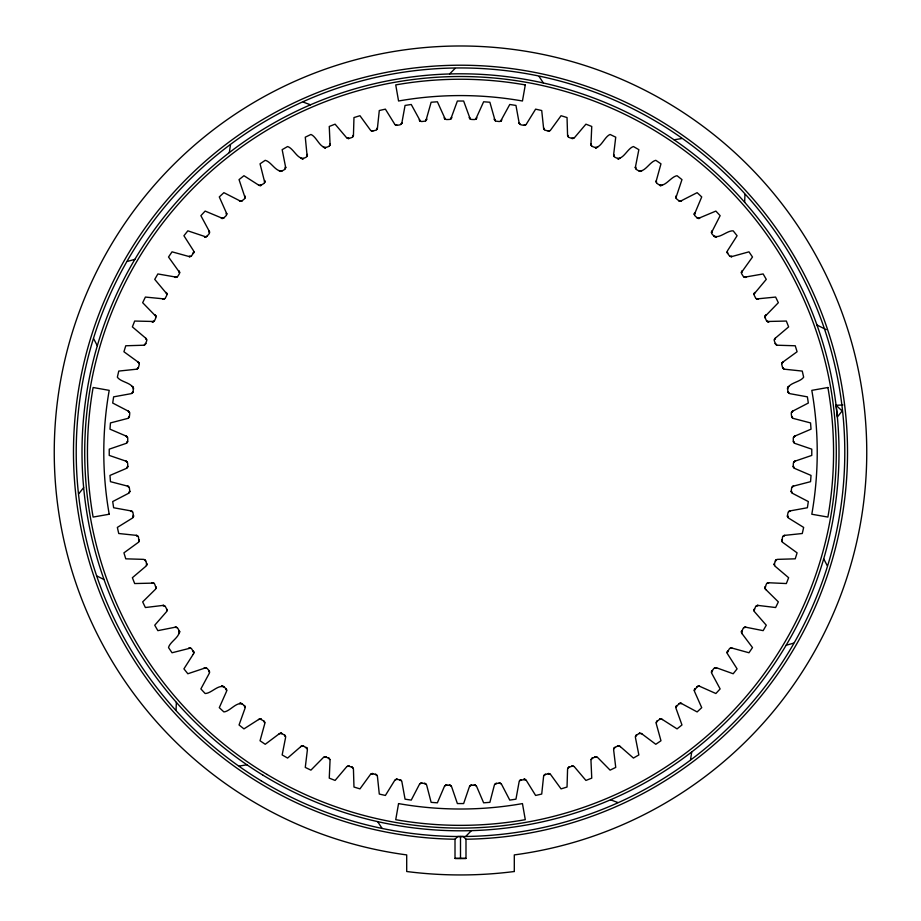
<?xml version="1.0" encoding="UTF-8"?>
<svg xmlns="http://www.w3.org/2000/svg" width="921" height="921" viewBox="0 0 921 921"><rect width="100%" height="100%" fill="white"/><g stroke="black" fill="none" stroke-linecap="round" stroke-linejoin="round"><path stroke-width="1.38" d="M754.103 609.771L754.103 610.646L755.485 606.87A2.728 2.728 0 0 1 758.443 605.465L775.62 607.526L776.541 605.65L778.337 601.885L766.019 589.728A2.728 2.728 0 0 1 765.109 588.266L766.214 584.386A2.728 2.728 0 0 1 769.058 582.774L786.338 583.546L787.121 581.6L788.629 577.709L775.436 566.519A2.728 2.728 0 0 1 774.457 563.399L775.943 560.083M765.247 588.68L765.27 586.55A2.728 2.728 0 0 0 766.019 589.728M694.399 213.568L694.376 214.443L701.721 196.933L698.671 194.089L697.128 192.673L680.216 201.296L681.091 201.215M675.899 196.76L675.956 197.635L681.966 179.618L677.062 175.715C670.281 176.751 664.156 189.461 657.318 183.647A2.728 2.728 0 0 1 656.362 180.516L660.967 163.834L655.787 160.312C649.098 161.843 643.952 174.978 636.687 169.694A2.728 2.728 0 0 1 635.513 166.643L638.852 149.663L633.429 146.531C626.867 148.569 622.711 162.038 615.078 157.318A2.728 2.728 0 0 1 613.674 154.36L615.735 137.183L610.093 134.466C603.704 136.987 600.561 150.733 592.606 146.589A2.728 2.728 0 0 1 590.983 143.745L591.754 126.465L589.808 125.682L585.917 124.174L574.727 137.367A2.728 2.728 0 0 1 571.607 138.346L569.385 137.574A2.728 2.728 0 0 1 567.555 134.857L567.037 117.566L565.045 116.932L561.05 115.724L550.873 129.711A2.717 2.717 0 0 1 547.834 130.92L545.566 130.31A2.728 2.728 0 0 1 543.54 127.754L541.721 110.543L539.694 110.059L535.619 109.15L526.513 123.863A2.728 2.728 0 0 1 523.577 125.302L521.263 124.865A2.717 2.717 0 0 1 519.053 122.458L515.956 105.431L509.762 104.487L500.644 121.146L501.323 120.593M676.083 198.05L676.129 195.92A2.728 2.728 0 0 0 676.843 199.109L679.364 201.1L681.505 201.077A2.717 2.717 0 0 1 678.627 200.64M781.791 540.489L781.975 541.352L782.482 537.357A2.717 2.717 0 0 1 785.049 535.331L802.26 533.512L802.744 531.475L803.653 527.411L788.94 518.304A2.728 2.728 0 0 1 787.501 515.369L787.939 513.055A2.717 2.717 0 0 1 790.345 510.844L807.372 507.747L807.705 505.687L808.316 501.554L792.958 493.575A2.717 2.717 0 0 1 791.3 490.755L791.565 488.418A2.728 2.728 0 0 1 793.798 486.023L810.549 481.671L810.722 479.588L811.021 475.42L795.111 468.616A2.728 2.728 0 0 1 793.257 465.922L793.338 463.574A2.728 2.728 0 0 1 795.387 461.03L811.769 455.423L811.781 453.339L811.769 449.16L795.387 443.565A2.728 2.728 0 0 1 793.338 441.021L793.257 438.672A2.728 2.728 0 0 1 795.111 435.978L811.021 429.174L810.871 427.091L810.549 422.923L793.798 418.56A2.717 2.717 0 0 1 791.565 416.177L791.3 413.84A2.728 2.728 0 0 1 792.946 411.019L808.316 403.041L808.016 400.969L807.372 396.847L790.356 393.751A2.728 2.728 0 0 1 787.939 391.54C785.659 382.722 799.773 382.94 803.653 377.184L802.26 371.082L785.049 369.263A2.717 2.717 0 0 1 782.482 367.237L781.883 364.969A2.728 2.728 0 0 1 783.08 361.93L797.079 351.753L796.481 349.75L795.237 345.766L777.946 345.248A2.728 2.728 0 0 1 775.229 343.418L774.457 341.196A2.728 2.728 0 0 1 775.436 338.076L788.629 326.886L786.338 321.049L767.366 321.487L768.183 321.786M635.409 167.507C635.594 169.476 635.294 164.157 635.778 168.762M176.049 710.056L176.371 702.366M307.372 155.235L307.13 156.075L305.277 137.183L310.918 134.466C317.308 136.987 320.45 150.733 328.417 146.589A2.728 2.728 0 0 0 330.029 143.745L329.258 126.465L333.149 124.922L335.094 124.174L346.284 137.367A2.728 2.728 0 0 0 349.404 138.346L351.626 137.574A2.728 2.728 0 0 0 353.457 134.857L353.975 117.566L357.97 116.322L359.961 115.724L370.138 129.711A2.728 2.728 0 0 0 373.178 130.92L375.446 130.31A2.728 2.728 0 0 0 377.472 127.754L379.291 110.543L381.329 110.059L385.392 109.15L394.499 123.863A2.728 2.728 0 0 0 397.435 125.302L399.749 124.865A2.728 2.728 0 0 0 401.959 122.447L405.056 105.431L411.25 104.487L420.367 121.146L419.688 120.593M744.64 202.229L744.962 194.538M133.533 516.244L133.28 517.072L133.073 513.055A2.728 2.728 0 0 0 130.667 510.844L113.64 507.747L113.318 505.687L112.707 501.554L128.065 493.575A2.728 2.728 0 0 0 129.711 490.755L129.447 488.418A2.728 2.728 0 0 0 127.213 486.023L110.462 481.671L110.29 479.588L109.99 475.42L125.901 468.616A2.728 2.728 0 0 0 127.754 465.922L127.674 463.574A2.728 2.728 0 0 0 125.624 461.03L109.242 455.423L109.231 453.339L109.242 449.16L125.624 443.565A2.728 2.728 0 0 0 127.674 441.021L127.754 438.672A2.728 2.728 0 0 0 125.901 435.978L109.99 429.174L110.14 427.091L110.462 422.923L127.213 418.56A2.728 2.728 0 0 0 129.447 416.177L129.711 413.84A2.728 2.728 0 0 0 128.065 411.019L112.707 403.041L113.007 400.969L113.64 396.847L130.667 393.751A2.728 2.728 0 0 0 133.073 391.54C135.352 382.722 121.238 382.94 117.358 377.184L118.751 371.082L135.963 369.263A2.728 2.728 0 0 0 138.53 367.237L139.14 364.969A2.728 2.728 0 0 0 137.92 361.93L123.932 351.753L125.152 347.758L125.774 345.766L143.077 345.248A2.728 2.728 0 0 0 145.783 343.418L146.554 341.196A2.728 2.728 0 0 0 145.576 338.065L132.382 326.886L134.673 321.049L153.646 321.487L152.828 321.786M264.811 181.379L264.695 182.243L260.044 163.834L265.225 160.312C271.914 161.843 277.06 174.978 284.324 169.694A2.728 2.728 0 0 0 285.51 166.643L282.16 149.663L287.594 146.531C294.144 148.569 298.3 162.038 305.933 157.318A2.728 2.728 0 0 0 307.338 154.36L306.912 156.455M264.534 182.646L264.649 180.516A2.728 2.728 0 0 1 263.694 183.647L260.171 185.582L261.023 185.443M245.113 196.76L245.055 197.635L239.046 179.618L243.95 175.715L258.905 185.271L261.437 185.282A2.717 2.717 0 0 1 258.536 185.029M146.427 565.529C147.797 564.182 144.39 559.012 145.368 560.405M146.715 564.262L146.589 565.126L146.554 563.399A2.728 2.728 0 0 1 145.576 566.519L132.382 577.709L134.673 583.546L153.646 583.108L152.828 582.797M741.52 631.276L741.451 632.14L743.109 628.479A2.728 2.728 0 0 1 746.16 627.293L763.141 630.643L764.2 628.836L766.272 625.209L754.886 612.177A2.728 2.728 0 0 1 754.391 608.954L754.207 611.072M711.588 231.712L711.507 232.587L720.13 215.675L718.714 214.133L715.87 211.082L698.36 218.415L699.235 218.404M694.48 214.869L694.687 212.751A2.728 2.728 0 0 0 695.159 215.986L697.531 218.162L699.661 218.3A2.717 2.717 0 0 1 696.817 217.644M774.296 564.262C774.342 566.231 774.4 560.912 774.584 565.529M656.201 181.379C656.236 183.348 656.328 178.029 656.477 182.646M330.006 144.62C329.534 146.543 330.616 141.327 329.453 145.806M129.665 491.63C129.182 493.541 130.322 488.337 129.101 492.804M285.234 168.762C285.729 164.157 285.429 169.476 285.602 167.507M138.841 541.744L138.53 537.357A2.728 2.728 0 0 0 135.963 535.32L118.751 533.512L118.268 531.475L117.358 527.411L132.071 518.304A2.728 2.728 0 0 0 133.51 515.369L133.061 517.452M139.221 540.489L139.036 541.352L139.14 539.625A2.728 2.728 0 0 1 137.92 542.665L123.932 552.842L125.152 556.837L125.774 558.828L143.077 559.346A2.728 2.728 0 0 1 145.783 561.177L144.355 559.6M155.96 587.828L154.797 584.386A2.728 2.728 0 0 0 151.965 582.774L154.014 583.35M229.306 152.61L230.457 144.988M690.554 759.606L691.706 751.985M193.652 252.815L193.79 251.951L191.856 255.485A2.728 2.728 0 0 1 188.724 256.441L172.043 251.836L168.52 257.017L179.572 272.443L179.365 271.603M727.36 651.78L727.222 652.632L729.156 649.109A2.728 2.728 0 0 1 732.287 648.154L748.969 652.759L752.492 647.578L741.854 633.383L741.658 630.862A2.728 2.728 0 0 0 742.119 633.729M711.565 233.013L711.933 230.918A2.728 2.728 0 0 0 712.163 234.176C717.39 241.348 726.439 230.319 733.185 230.837L737.088 235.741L727.774 250.328A2.728 2.728 0 0 0 727.763 253.597L729.156 255.485A2.728 2.728 0 0 0 732.287 256.441L748.969 251.836L752.492 257.017L741.451 272.443L741.658 271.603M353.365 135.732C352.743 137.609 354.228 132.486 352.72 136.861M127.651 466.786C127.029 468.662 128.549 463.562 127.006 467.926M711.703 671.156L711.507 672.008L713.694 668.634A2.728 2.728 0 0 1 716.883 667.921L733.185 673.758L734.498 672.123L737.088 668.853L727.774 654.267A2.728 2.728 0 0 1 727.751 650.997L727.256 653.07M193.755 251.525L193.26 253.597A2.728 2.728 0 0 0 193.237 250.316L183.924 235.741L187.838 230.837L205.844 236.847L204.969 236.904M377.311 128.606C376.562 130.437 378.416 125.44 376.597 129.688M127.501 441.873C126.741 443.692 128.641 438.718 126.764 442.955M694.641 689.322L694.376 690.151L697.531 686.433L699.661 686.295L715.87 693.513L720.13 688.92L711.933 673.677A2.728 2.728 0 0 1 712.163 670.419L711.507 672.445M754.368 293.12L754.103 293.949L766.272 279.374L765.236 277.566L763.141 273.951L744.444 277.209L745.296 277.394M741.451 272.881L742.119 270.866A2.717 2.717 0 0 0 741.865 274.124L743.109 276.116A2.728 2.728 0 0 0 746.16 277.29L744.041 277.025M401.74 123.299C400.854 125.06 403.076 120.225 400.934 124.323M129.216 417.017C128.307 418.779 130.575 413.955 128.399 418.042M676.279 706.154L675.956 706.96L679.364 703.494L681.505 703.517L697.128 711.921L701.721 707.662L694.687 691.844A2.728 2.728 0 0 1 695.159 688.609L694.353 690.589M765.443 315.523L765.109 316.329L778.337 302.71L776.541 298.945L775.62 297.069L756.728 298.922L757.569 299.164M754.069 294.386L754.886 292.418A2.717 2.717 0 0 0 754.391 295.641L755.485 297.725A2.728 2.728 0 0 0 758.443 299.129L756.348 298.703M426.492 119.822L425.951 120.513L431.132 102.254L433.215 102.081L437.383 101.782L445.223 119.074L444.59 118.464M132.774 392.358C131.749 394.05 134.362 389.41 131.887 393.313M656.708 721.569C654.946 722.824 661.692 717.839 659.989 719.151M675.887 707.397L676.843 705.486A2.728 2.728 0 0 0 676.129 708.675L681.966 724.965L677.062 728.879L662.107 719.324L659.586 719.313A2.717 2.717 0 0 1 662.475 719.566M774.814 338.686C773.732 340.344 776.806 335.992 774.331 339.895M451.428 118.21L450.841 118.867L457.38 101.034L459.464 101.022L463.643 101.034L470.171 118.867L469.583 118.21M138.173 368.043C137.022 369.643 139.98 365.211 137.217 368.93M636.031 735.476C634.189 736.593 641.292 732.126 639.485 733.312M787.95 387.142L788.238 386.808M656.224 722.778L657.318 720.947A2.728 2.728 0 0 0 656.362 724.079L660.967 740.76L655.787 744.283L641.592 733.646L639.07 733.45A2.717 2.717 0 0 1 641.937 733.91M782.424 362.494C781.215 364.06 784.611 359.961 781.848 363.668M476.422 118.464L475.789 119.074L483.629 101.782L487.796 102.081L489.88 102.254L495.061 120.513L494.519 119.822M425.617 120.789L426.78 119.005A2.728 2.728 0 0 1 424.385 121.238L422.048 121.503A2.728 2.728 0 0 1 419.228 119.857L420.759 121.33M614.376 747.806C612.453 748.773 619.879 744.859 617.979 745.895M635.467 736.65L636.687 734.9A2.728 2.728 0 0 0 635.513 737.951L638.852 754.932L633.429 758.064L620.063 746.39L617.565 745.998A2.717 2.717 0 0 1 620.386 746.678M193.237 654.267L183.924 668.853L187.838 673.758L205.844 667.748L204.969 667.69M189.588 647.993L190.451 648.108L172.043 652.759L168.52 647.578C170.063 640.889 183.187 635.743 177.903 628.479A2.728 2.728 0 0 0 174.852 627.293L157.871 630.643L156.812 628.836L154.74 625.209L166.125 612.177A2.728 2.728 0 0 0 166.62 608.954L165.527 606.87A2.728 2.728 0 0 0 162.568 605.465L145.391 607.526L144.47 605.65L142.674 601.885L154.993 589.728A2.728 2.728 0 0 0 155.741 586.55L155.764 588.68M450.484 119.108L451.774 117.416A2.728 2.728 0 0 1 449.229 119.465L446.881 119.546A2.728 2.728 0 0 1 444.187 117.692L445.603 119.293M78.861 493.633L83.65 487.6M591.869 758.478C589.877 759.307 597.568 755.945 595.599 756.843M613.731 748.934L615.078 747.276A2.717 2.717 0 0 0 613.674 750.235L615.735 767.412L611.981 769.231L610.093 770.129L597.948 757.81A2.728 2.728 0 0 0 594.759 757.062L596.889 757.039M792.21 411.48C790.782 412.838 794.754 409.292 791.473 412.55M207.317 235.96A2.728 2.728 0 0 1 204.531 236.824L206.649 236.524L208.848 234.176A2.728 2.728 0 0 0 209.079 230.918L200.882 215.675L205.141 211.082L222.652 218.415L221.777 218.404M475.409 119.293L476.825 117.692A2.728 2.728 0 0 1 474.131 119.546L471.782 119.465A2.728 2.728 0 0 1 469.238 117.416L470.527 119.108M144.355 344.995L145.783 343.418L145.069 344.512M776.668 559.6L775.229 561.177A2.728 2.728 0 0 1 777.946 559.346L795.237 558.828L796.481 554.833L797.079 552.842L783.092 542.665A2.728 2.728 0 0 1 781.871 539.625L782.171 541.744M568.614 767.435C566.576 768.114 574.485 765.339 572.471 766.088M591.132 759.549L592.606 758.006A2.728 2.728 0 0 0 590.983 760.838L591.754 778.13L587.874 779.673L585.917 780.421L574.727 767.216A2.728 2.728 0 0 0 571.607 766.237L573.737 766.376M794.339 436.381C792.808 437.636 797.033 434.39 793.511 437.394M449.621 73.945L455.02 68.465M465.991 836.13L471.402 830.65M224.194 217.644A2.728 2.728 0 0 1 221.351 218.3L223.481 218.162L225.852 215.986A2.728 2.728 0 0 0 226.324 212.739L219.29 196.933L223.884 192.673L240.795 201.296L239.921 201.215M455.009 839.227L457.76 836.51L463.24 836.51L465.991 839.227L465.991 858.418L455.009 858.418L455.009 839.227A387.027 387.027 0 0 1 126.246 257.143A387.027 387.027 0 0 1 794.754 257.143A387.027 387.027 0 0 1 465.991 839.227M306.635 747.806L307.13 748.52L303.458 745.998L301.328 746.16L287.594 758.064L282.16 754.932L285.498 737.951A2.728 2.728 0 0 0 284.324 734.9L280.663 733.231L281.527 733.312M500.253 121.33L501.784 119.845A2.728 2.728 0 0 1 498.963 121.503L496.626 121.238A2.728 2.728 0 0 1 494.232 119.005L495.406 120.789M520.077 780.271L525.281 779.523L524.452 779.27M544.76 774.63C542.676 775.16 550.781 772.984 548.709 773.582M567.808 768.448L569.385 767.02A2.728 2.728 0 0 0 567.555 769.726L567.037 787.029L563.053 788.272L561.05 788.871L550.873 774.872A2.728 2.728 0 0 0 547.834 773.663L549.952 773.962M794.593 461.375C792.981 462.515 797.436 459.591 793.695 462.319M242.384 200.64A2.728 2.728 0 0 1 239.506 201.077L241.647 201.1L244.169 199.109A2.728 2.728 0 0 0 244.882 195.92L244.928 198.05M279.075 733.91A2.728 2.728 0 0 1 281.941 733.45L279.42 733.646L265.225 744.283L260.044 740.76L264.649 724.079A2.728 2.728 0 0 0 263.694 720.936L260.171 719.013L261.023 719.151M543.874 775.586L545.566 774.273A2.728 2.728 0 0 0 543.54 776.84L541.721 794.052L537.657 794.996L535.619 795.445L526.513 780.732A2.728 2.728 0 0 0 523.577 779.293L525.661 779.742M792.981 486.311C791.289 487.324 795.94 484.757 792.014 487.186M258.536 719.566A2.728 2.728 0 0 1 261.437 719.313L258.905 719.324L243.95 728.879L239.046 724.965L244.882 708.675A2.728 2.728 0 0 0 244.169 705.486C237.929 699.189 230.63 711.426 223.884 711.921L219.29 707.662L226.324 691.844A2.728 2.728 0 0 0 225.852 688.609C220.107 681.862 211.911 693.525 205.141 693.513L200.882 688.92L209.079 673.677A2.728 2.728 0 0 0 208.848 670.419L207.317 668.634A2.728 2.728 0 0 0 204.128 667.921L206.258 667.875M495.786 783.587C493.633 783.794 501.968 782.862 499.838 783.138M519.49 780.916L521.263 779.73A2.728 2.728 0 0 0 519.053 782.136L515.956 799.163L511.834 799.796L509.762 800.096L501.784 784.738A2.728 2.728 0 0 0 498.963 783.092L501.012 783.702M789.504 511.063C787.743 511.949 792.578 509.727 788.48 511.869M470.93 785.302C468.766 785.348 477.159 785.037 475.006 785.153M494.761 784.404L496.626 783.357A2.728 2.728 0 0 0 494.243 785.59L489.88 802.341L485.712 802.663L483.629 802.813L476.825 786.902A2.728 2.728 0 0 0 474.131 785.037L476.134 785.797M784.197 535.492C782.366 536.241 787.363 534.387 783.115 536.206M446.017 785.153C443.864 785.037 452.246 785.348 450.081 785.302M469.848 786.027L471.782 785.129A2.728 2.728 0 0 0 469.238 787.179L463.643 803.561L459.464 803.573L457.38 803.561L451.774 787.179A2.728 2.728 0 0 0 449.229 785.129L451.163 786.027M421.173 783.138C419.043 782.862 427.379 783.794 425.226 783.587M444.878 785.797L446.881 785.049A2.717 2.717 0 0 0 444.187 786.902L437.383 802.813L433.215 802.513L431.132 802.341L426.78 785.59A2.728 2.728 0 0 0 424.385 783.357L426.25 784.404M768.183 582.797C766.26 583.269 771.476 582.187 766.997 583.35M239.921 703.368L240.795 703.299L239.506 703.517A2.717 2.717 0 0 1 242.384 703.955M281.527 171.283L280.663 171.352L281.941 171.145A2.717 2.717 0 0 1 279.075 170.684M524.452 125.325C526.386 124.98 521.125 125.728 525.661 124.853M396.56 779.27C394.453 778.832 402.696 780.398 400.566 780.029M419.999 783.702L422.048 783.092A2.728 2.728 0 0 0 419.228 784.738L411.25 800.096L407.117 799.486L405.056 799.163L401.959 782.136A2.728 2.728 0 0 0 399.749 779.73L401.521 780.916M163.443 299.164L164.283 298.922L145.391 297.069L143.572 300.822L142.674 302.71L155.902 316.329L155.568 315.523M757.569 605.431C755.623 605.753 760.896 605.062 756.348 605.891M154.014 321.233L151.965 321.82A2.728 2.728 0 0 0 154.797 320.197L155.741 318.044A2.728 2.728 0 0 0 154.993 314.855L155.96 316.766M127.455 261.414L134.88 259.342M786.143 645.253L793.557 643.18M221.777 686.191L222.652 686.168L221.351 686.295A2.717 2.717 0 0 1 224.194 686.951M303.032 158.7L302.157 158.7L303.458 158.585A2.717 2.717 0 0 1 300.626 157.917M572.908 138.472L571.607 138.346L573.737 138.219M548.709 131.012C550.666 130.817 545.359 131.173 549.952 130.632M372.314 773.582C370.23 772.984 378.335 775.16 376.252 774.63M395.351 779.742L397.435 779.293A2.728 2.728 0 0 0 394.499 780.732L385.392 795.445L381.329 794.535L379.291 794.052L377.472 776.84A2.728 2.728 0 0 0 375.446 774.273L377.138 775.586M175.715 277.394L176.579 277.209L157.871 273.951L156.812 275.759L154.74 279.374L166.908 293.949L166.643 293.12M745.296 627.201C743.328 627.374 748.646 627.074 744.041 627.569M164.663 298.703L162.568 299.129A2.728 2.728 0 0 0 165.527 297.725L166.62 295.641A2.728 2.728 0 0 0 166.125 292.418L166.943 294.386M715.605 236.916L716.48 236.824A2.717 2.717 0 0 1 713.694 235.96M325.412 147.751L324.537 147.694L325.838 147.671A2.717 2.717 0 0 1 323.075 146.784M674.08 139.808L681.678 138.541M239.333 766.053L246.932 764.787M348.541 766.088C346.526 765.339 354.435 768.114 352.398 767.435M371.059 773.962L373.178 773.663A2.728 2.728 0 0 0 370.138 774.872L359.961 788.871L355.966 787.651L353.975 787.029L353.457 769.726A2.728 2.728 0 0 0 351.626 767.02L353.204 768.448M189.588 256.602C191.556 256.568 186.238 256.475 190.854 256.326M731.424 647.993C729.455 648.027 734.774 648.119 730.157 648.269M176.97 277.025L174.852 277.29A2.728 2.728 0 0 0 177.903 276.116L179.158 274.124A2.717 2.717 0 0 0 178.893 270.866L179.572 272.881M731.424 256.602C729.455 256.568 734.774 256.475 730.157 256.326M348.541 138.507C346.572 138.461 351.891 138.403 347.275 138.219M595.599 147.751L596.474 147.694L595.173 147.671A2.728 2.728 0 0 0 597.948 146.784M325.412 756.843C323.444 755.945 331.134 759.307 329.142 758.478M347.275 766.376L349.404 766.249A2.728 2.728 0 0 0 346.284 767.228L335.094 780.421L331.203 778.901L329.258 778.13L330.029 760.838A2.728 2.728 0 0 0 328.417 758.006L329.879 759.549M716.043 667.69C714.074 667.575 719.37 668.07 714.754 667.875M836.072 405.263L842.151 410.962L837.362 416.994L836.072 405.263L842.911 404.998M175.715 627.201C177.684 627.374 172.365 627.074 176.97 627.569M372.314 131.012C370.346 130.817 375.653 131.173 371.059 130.632M617.979 158.7L618.854 158.7L617.565 158.585A2.728 2.728 0 0 0 620.386 157.917M303.032 745.895L302.157 745.895L303.458 745.998A2.728 2.728 0 0 0 300.626 746.678M324.123 757.039L326.253 757.062A2.728 2.728 0 0 0 323.075 757.81L310.918 770.129L307.154 768.333L305.277 767.412L307.338 750.235A2.728 2.728 0 0 0 305.933 747.276L307.292 748.934M699.235 686.191L698.36 686.168L699.661 686.295A2.717 2.717 0 0 0 696.817 686.951M163.443 605.431C165.389 605.753 160.116 605.062 164.663 605.891M396.56 125.325C394.625 124.98 399.887 125.728 395.351 124.853M190.854 648.269L188.724 648.154A2.728 2.728 0 0 1 191.856 649.109L193.79 652.632L193.652 651.78M715.168 236.847L716.043 236.904M639.485 171.283L640.36 171.352L639.07 171.145A2.717 2.717 0 0 0 641.937 170.684M681.091 703.368L680.216 703.299L681.505 703.517A2.728 2.728 0 0 0 678.627 703.955M659.989 185.443L660.852 185.582L659.586 185.282A2.717 2.717 0 0 0 662.475 185.029M136.815 535.492C138.645 536.241 133.649 534.387 137.897 536.206M766.997 321.233L769.058 321.82A2.728 2.728 0 0 1 766.214 320.197L765.27 318.044A2.728 2.728 0 0 1 765.052 316.766L766.019 314.855A2.728 2.728 0 0 0 765.27 318.044M131.507 511.063C133.269 511.949 128.433 509.727 132.532 511.869M303.262 102.104L310.481 104.798M610.531 799.796L617.749 802.49M128.031 486.311C129.723 487.324 125.072 484.757 128.998 487.186M816.973 325.021L826.183 329.637M97.154 576.12L104.038 579.574M126.419 461.375C128.031 462.515 123.587 459.591 127.317 462.319M126.672 436.381C128.203 437.636 123.978 434.39 127.501 437.394M128.802 411.48C130.229 412.838 126.258 409.292 129.55 412.55M775.943 344.512L775.229 343.418L776.668 344.995M138.587 362.494C139.796 364.06 136.4 359.961 139.163 363.668M284.98 735.476C286.178 737.053 282.816 732.92 285.545 736.65M782.838 368.043C783.99 369.643 781.031 365.211 783.794 368.93M146.197 338.686C147.291 340.344 144.206 335.992 146.692 339.895M264.304 721.569C265.375 723.227 262.335 718.852 264.788 722.778M788.238 392.358C789.262 394.05 786.649 389.41 789.124 393.313M244.733 706.154C245.677 707.881 242.971 703.299 245.124 707.397M132.774 386.808L133.061 387.142M791.795 417.017C792.705 418.779 790.437 413.955 792.613 418.042M539.13 76.558L543.39 82.982M377.622 821.613L381.881 828.037M519.271 123.299C520.158 125.06 517.936 120.225 520.077 124.323M226.37 689.322C227.176 691.118 224.828 686.341 226.658 690.589M793.511 441.873C794.282 443.692 792.382 438.718 794.247 442.955M543.701 128.606C544.449 130.437 542.596 125.44 544.415 129.688M823.708 558.851L827.254 565.69M93.769 338.905L97.315 345.743M209.309 671.156C209.988 673.009 207.996 668.07 209.504 672.445M793.361 466.786C793.983 468.662 792.463 463.562 794.006 467.926M567.658 135.732C568.269 137.609 566.795 132.486 568.292 136.861M727.36 252.815C726.819 250.915 728.442 255.992 727.256 251.525M791.346 491.63C791.83 493.541 790.69 488.337 791.91 492.804M591.006 144.62C591.478 146.543 590.396 141.327 591.57 145.806M209.435 231.712C209.838 233.646 208.56 228.477 209.447 233.013M179.491 631.276L179.572 632.14L179.353 630.862A2.717 2.717 0 0 1 178.893 633.729M787.478 516.244C787.823 518.178 787.075 512.905 787.95 517.452M613.639 155.235C613.962 157.18 613.271 151.907 614.1 156.455M226.612 213.568C226.877 215.526 225.99 210.276 226.531 214.869M166.908 609.771C167.15 611.728 166.31 606.479 166.816 611.072M193.755 653.07L193.26 650.997A2.728 2.728 0 0 1 193.237 654.278M765.052 587.391L765.109 588.266M460.5 836.521L460.5 858.453M465.991 858.441A406.242 406.242 0 0 1 455.009 858.441M132.071 386.29A2.728 2.728 0 0 1 133.51 389.226M787.501 389.226A2.717 2.717 0 0 1 788.94 386.29M398.563 803.596L395.731 819.69A373.051 373.051 0 0 0 525.292 819.678L522.449 803.596A356.726 356.726 0 0 1 398.563 803.596M525.292 84.905L522.449 100.999A356.726 356.726 0 0 0 398.563 100.999L395.731 84.905A373.051 373.051 0 0 1 525.292 84.916M109.208 514.24L93.113 517.072A373.051 373.051 0 0 1 93.125 387.511L109.208 390.354A356.726 356.726 0 0 0 109.208 514.24M827.898 387.511L811.804 390.354A356.726 356.726 0 0 1 811.804 514.24L827.898 517.072A373.051 373.051 0 0 0 827.898 387.511M514.298 871.508L514.298 854.907A406.242 406.242 0 0 0 802.985 233.738A406.242 406.242 0 0 0 118.015 233.738A406.242 406.242 0 0 0 406.702 854.907L406.702 871.508A422.716 422.716 0 0 0 514.298 871.508M261.046 780.709A384.287 384.287 0 0 0 844.695 460.742A384.287 384.287 0 0 0 275.77 115.263A384.287 384.287 0 0 0 261.046 780.709M262.876 775.114A378.508 378.508 0 0 0 838.881 462.043A378.508 378.508 0 0 0 279.754 119.742A378.508 378.508 0 0 0 262.876 775.114M267.021 774.446A375.78 375.78 0 0 0 836.233 458.785A375.78 375.78 0 0 0 278.257 123.667A375.78 375.78 0 0 0 267.021 774.446"/></g></svg>
